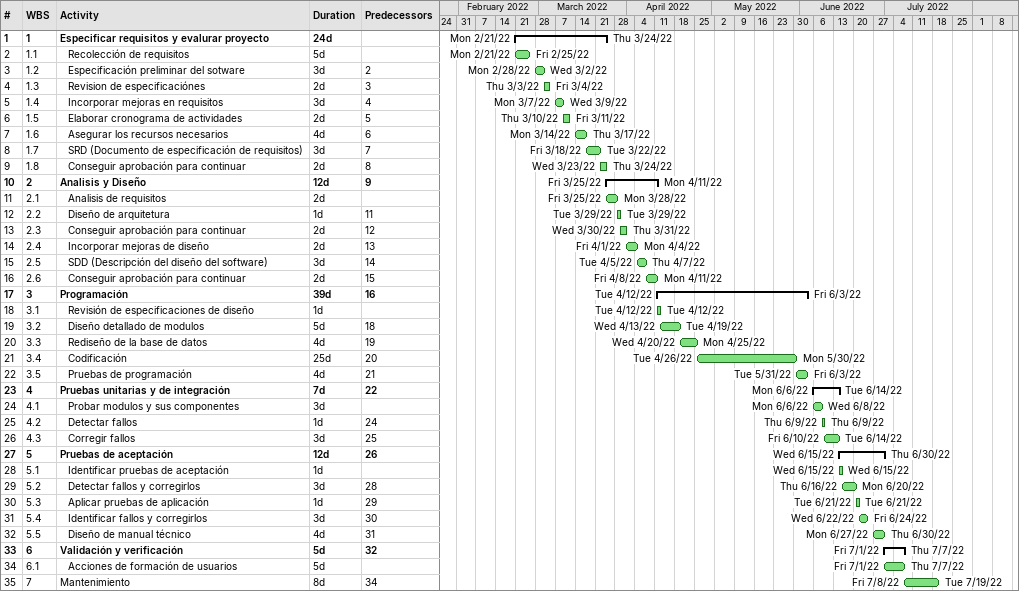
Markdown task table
| ID | WBS | Task | Duration | Start | Finish | Predecessors |
|---|---|---|---|---|---|---|
| 1 | 1 | **Especificar requisitos y evalurar proyecto** | 24d | 2022-02-21 | 2022-03-24 |  |
| 2 | 1.1 | Recolección de requisitos | 5d | 2022-02-21 | 2022-02-25 |  |
| 3 | 1.2 | Especificación preliminar del sotware | 3d | 2022-02-28 | 2022-03-02 | 2 |
| 4 | 1.3 | Revision de especificaciónes | 2d | 2022-03-03 | 2022-03-04 | 3 |
| 5 | 1.4 | Incorporar mejoras en requisitos | 3d | 2022-03-07 | 2022-03-09 | 4 |
| 6 | 1.5 | Elaborar cronograma de actividades | 2d | 2022-03-10 | 2022-03-11 | 5 |
| 7 | 1.6 | Asegurar los recursos necesarios | 4d | 2022-03-14 | 2022-03-17 | 6 |
| 8 | 1.7 | SRD (Documento de especificación de requisitos) | 3d | 2022-03-18 | 2022-03-22 | 7 |
| 9 | 1.8 | Conseguir aprobación para continuar | 2d | 2022-03-23 | 2022-03-24 | 8 |
| 10 | 2 | **Analisis y Diseño** | 12d | 2022-03-25 | 2022-04-11 | 9 |
| 11 | 2.1 | Analisis de requisitos | 2d | 2022-03-25 | 2022-03-28 |  |
| 12 | 2.2 | Diseño de arquitetura | 1d | 2022-03-29 | 2022-03-29 | 11 |
| 13 | 2.3 | Conseguir aprobación para continuar | 2d | 2022-03-30 | 2022-03-31 | 12 |
| 14 | 2.4 | Incorporar mejoras de diseño | 2d | 2022-04-01 | 2022-04-04 | 13 |
| 15 | 2.5 | SDD (Descripción del diseño del software) | 3d | 2022-04-05 | 2022-04-07 | 14 |
| 16 | 2.6 | Conseguir aprobación para continuar | 2d | 2022-04-08 | 2022-04-11 | 15 |
| 17 | 3 | **Programación** | 39d | 2022-04-12 | 2022-06-03 | 16 |
| 18 | 3.1 | Revisión de especificaciones de diseño | 1d | 2022-04-12 | 2022-04-12 |  |
| 19 | 3.2 | Diseño detallado de modulos | 5d | 2022-04-13 | 2022-04-19 | 18 |
| 20 | 3.3 | Rediseño de la base de datos | 4d | 2022-04-20 | 2022-04-25 | 19 |
| 21 | 3.4 | Codificación | 25d | 2022-04-26 | 2022-05-30 | 20 |
| 22 | 3.5 | Pruebas de programación | 4d | 2022-05-31 | 2022-06-03 | 21 |
| 23 | 4 | **Pruebas unitarias y de integración** | 7d | 2022-06-06 | 2022-06-14 | 22 |
| 24 | 4.1 | Probar modulos y sus componentes | 3d | 2022-06-06 | 2022-06-08 |  |
| 25 | 4.2 | Detectar fallos | 1d | 2022-06-09 | 2022-06-09 | 24 |
| 26 | 4.3 | Corregir fallos | 3d | 2022-06-10 | 2022-06-14 | 25 |
| 27 | 5 | **Pruebas de aceptación** | 12d | 2022-06-15 | 2022-06-30 | 26 |
| 28 | 5.1 | Identificar pruebas de aceptación | 1d | 2022-06-15 | 2022-06-15 |  |
| 29 | 5.2 | Detectar fallos y corregirlos | 3d | 2022-06-16 | 2022-06-20 | 28 |
| 30 | 5.3 | Aplicar pruebas de aplicación | 1d | 2022-06-21 | 2022-06-21 | 29 |
| 31 | 5.4 | Identificar fallos y corregirlos | 3d | 2022-06-22 | 2022-06-24 | 30 |
| 32 | 5.5 | Diseño de manual técnico | 4d | 2022-06-27 | 2022-06-30 | 31 |
| 33 | 6 | **Validación y verificación** | 5d | 2022-07-01 | 2022-07-07 | 32 |
| 34 | 6.1 | Acciones de formación de usuarios | 5d | 2022-07-01 | 2022-07-07 |  |
| 35 | 7 | Mantenimiento | 8d | 2022-07-08 | 2022-07-19 | 34 |
